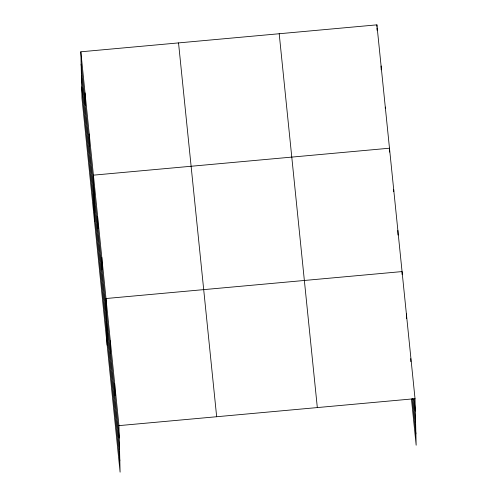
<?xml version="1.0" encoding="UTF-8"?>
<svg xmlns="http://www.w3.org/2000/svg" width="497" height="497" viewBox="0 0 497 497"><rect width="100%" height="100%" fill="white"/><g stroke="black" fill="none" stroke-linecap="round" stroke-linejoin="round"><path stroke-width="0.75" d="M80.837 51.794L118.963 425.625L120.1 472.15L81.974 98.319L80.837 51.794L376.9 24.85L415.026 398.681L416.163 445.206L411.448 398.992M118.963 425.625L415.026 398.681M414.069 398.687L415.33 411.013M413.249 399.184L415.604 422.295M412.274 398.488L415.89 433.924M279.196 33.74L317.328 407.571M178.535 42.904L216.667 416.734M81.135 64.119L119.268 437.95M81.415 75.407L119.541 449.238M81.694 87.031L119.827 460.862M410.764 358.629L410.839 361.71M406.384 313.949L406.496 318.571M402.141 274.661L402.061 271.579L106.004 298.523L107.141 345.048M397.867 230.459L397.979 235.081M393.674 189.338L393.73 191.649M389.573 152.07L389.48 148.212L93.417 175.155L94.554 221.681M385.287 107.091L385.324 108.632M381.093 65.971L381.187 69.822M376.9 24.85L376.937 26.391M376.974 27.931L377.03 30.242M114.645 383.255L114.944 395.587M110.322 340.886L110.626 353.218M101.804 257.403L102.109 269.728M97.611 216.276L97.915 228.608M89.224 134.035L89.528 146.36M85.03 92.914L85.329 105.24"/></g></svg>
